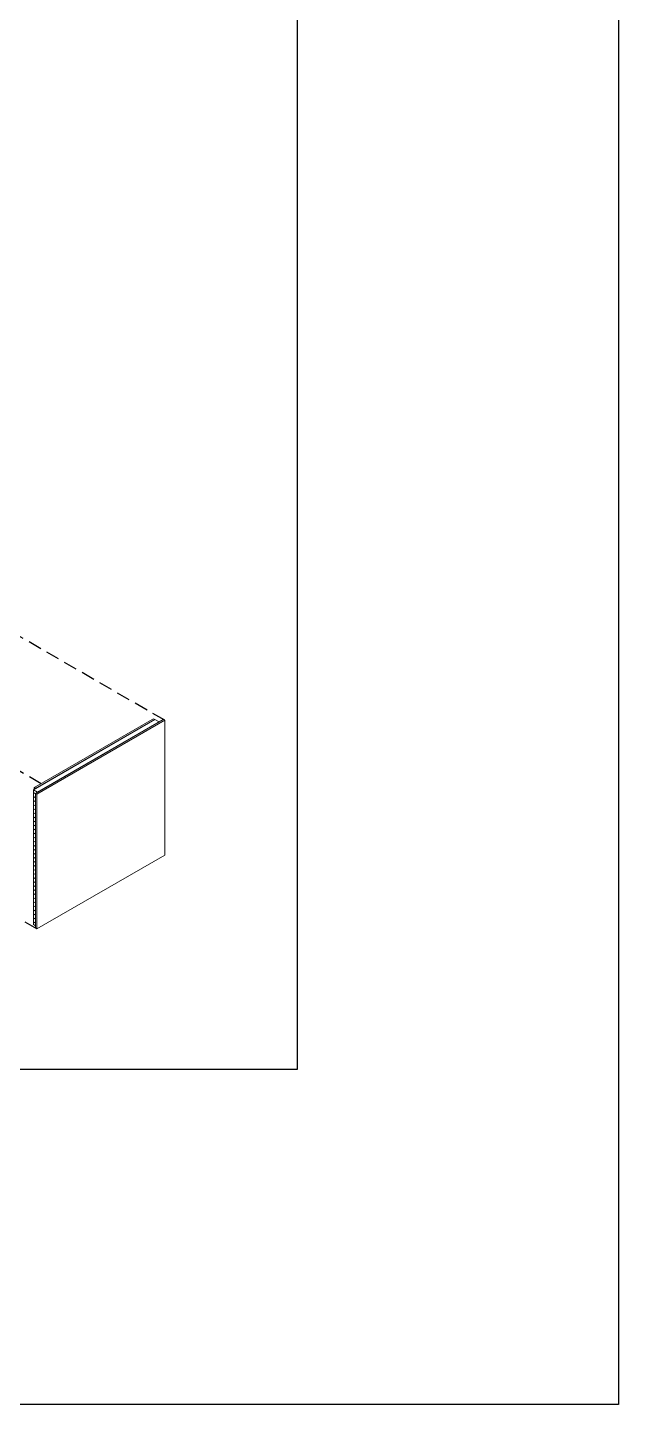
# Model space of a CAD drawing. Header units: inches. Extents: x -413 to -271, y -41 to 11.
# Drawn here: x -282.23 to -271.38, y -29.08 to -3.81 of the extents above; entities that cross this region are included whole.
import ezdxf

# ---------------------------------------------------------------- set-up
doc = ezdxf.new("R2010")
doc.units = ezdxf.units.IN
doc.header["$MEASUREMENT"] = 0
doc.linetypes.add('HIDDEN', pattern=[0.375, 0.25, -0.125])
for name, color, linetype in [('ARQ-PIS', 1, 'Continuous'), ('ELE-VT3', 30, 'Continuous'), ('PROJECÃO', 1, 'HIDDEN')]:
    doc.layers.add(name, color=color, linetype=linetype)
doc.layers.add('Padrão de superfície', color=7, linetype='Continuous', lineweight=20)
doc.layers.add('Paredes', color=7, linetype='Continuous', lineweight=20)

# ---------------------------------------------------------------- blocks, each defined once
blk = doc.blocks.new('Parede básica _ PA_Alv_Bruta_9cm - ___-2492253-ISOMÉTRICA')
at = {"layer": 'Padrão de superfície', "true_color": 0x808080}
h = blk.add_hatch(dxfattribs=at)
h.set_pattern_fill('FP_6', color=8, style=0, pattern_type=2)
h.set_pattern_definition([(330, (29667.006, 11066.83), (-0.0003, 61.2374), []), (90, (29667.006, 11066.83), (-79.55, 107.165), [61.237, -61.237])])
h.paths.add_polyline_path([(29667, 11067), (29667, 13071), (29699, 13090), (29635, 13126), (29635, 11085)])
at = {"layer": 'Paredes'}
for p, q in [((29635, 13126), (31477, 14190)), ((31541, 14153), (31477, 14190)), ((31541, 14153), (29699, 13090)), ((29635, 11085), (29635, 13126)), ((29699, 13090), (29635, 13126)), ((29667, 11067), (29635, 11085))]:
    blk.add_line(p, q, dxfattribs=at)
blk = doc.blocks.new('Parede básica _ REV_CHAPISCO _ MASSA ÚNICA _ FUNDO SELADOR _ MASSA LÁTEX 2 DEMÃOS _ PINTURA LÁTEX DUAS DEMÃOS_ - ___-2510917-ISOMÉTRICA')
at = {"layer": 'Padrão de superfície', "true_color": 0xffffff}
h = blk.add_hatch(dxfattribs=at)
h.set_pattern_fill('FP_9', style=0, pattern_type=2)
h.set_pattern_definition([(330, (31627.86, 20868.06), (215.5267, -62.21682), [20.532, -166.119, 20.532, -1161.592]), (330, (31627.86, 20868.06), (215.5267, -62.21682), [-207.183, -166.119, 20.532, -352.771, -622.17]), (330, (31627.86, 20868.06), (215.5267, -62.21682), [-746.604, 20.532, -166.119, 20.532, -414.988]), (330, (31627.86, 20868.06), (215.5267, -62.21682), [-953.787, -103.902, 20.532, -290.554]), (111.206, (31708.68, 20852.505), (-154.42617, 273.57554), [24.578, -198.859, -1415.103]), (111.206, (31708.68, 20852.505), (-154.42617, 273.57554), [-223.437, 24.578, -198.859, -1191.665]), (111.206, (31708.68, 20852.505), (-154.42617, 273.57554), [-446.875, 24.578, -422.296, -744.791]), (111.206, (31708.68, 20852.505), (-154.42617, 273.57554), [-893.749, 24.578, -198.859, -521.354]), (111.206, (31708.68, 20852.505), (-154.42617, 273.57554), [-1117.186, 24.578, -124.38, -372.395]), (111.206, (31708.68, 20852.505), (-154.42617, 273.57554), [-1266.145, 24.578, -347.817]), (234.896, (31735.62, 20961.384), (-61.10083, -211.35825), [15.46, -125.086, -890.122]), (234.896, (31735.62, 20961.384), (-61.10083, -211.35825), [-140.546, 15.46, -125.086, -749.577]), (234.896, (31735.62, 20961.384), (-61.10083, -211.35825), [-281.091, 15.46, -265.631, -468.485]), (234.896, (31735.62, 20961.384), (-61.10083, -211.35825), [-562.182, 15.46, -125.086, -327.94]), (234.896, (31735.62, 20961.384), (-61.10083, -211.35825), [-702.728, 15.46, -78.237, -234.243]), (234.896, (31735.62, 20961.384), (-61.10083, -211.35825), [-796.425, 15.46, -218.783])])
h.paths.add_polyline_path([(29646, 13133), (29667, 13145), (29646, 13157)])
at = {"layer": 'Paredes'}
for p, q in [((31477, 14190), (29667, 13145)), ((29667, 13168), (31436, 14190)), ((31436, 14190), (31457, 14202)), ((31477, 14190), (31457, 14202)), ((29646, 13157), (29667, 13168)), ((29646, 13133), (29646, 13157)), ((29646, 13157), (29667, 13145))]:
    blk.add_line(p, q, dxfattribs=at)
blk = doc.blocks.new('Parede básica _ REV_CHAPISCO _ MASSA ÚNICA _ FUNDO SELADOR _ PINTURA COM TINTA TEXTURIZADA ACRÍLICA_ UMA COR_ - ___-2511557-ISOMÉTRICA')
at = {"layer": 'Paredes'}
for p, q in [((29667, 13071), (31604, 14190)), ((31625, 14178), (31604, 14190)), ((31625, 14178), (29688, 13059)), ((31625, 12137), (31625, 14178)), ((29667, 11030), (29667, 13071)), ((29667, 13071), (29688, 13059)), ((29688, 13059), (29688, 11018)), ((29688, 11018), (31625, 12137)), ((29688, 11018), (29667, 11030))]:
    blk.add_line(p, q, dxfattribs=at)

msp = doc.modelspace()

# ---------------------------------------------------------------- linework, layer by layer
at = {"layer": 'ARQ-PIS', "color": 4, "linetype": 'ByBlock'}
msp.add_lwpolyline([(-294.7458, 0.0685), (-277.2785, 0.0685), (-277.2785, -22.9318), (-294.7458, -22.9318)], close=True, dxfattribs=at)
at = {"layer": 'ELE-VT3', "linetype": 'ByBlock'}
msp.add_lwpolyline([(-409.0768, 11.3755), (-271.3816, 11.3755), (-271.3816, -29.078), (-409.0768, -29.078)], close=True, dxfattribs=at)
at = {"layer": 'PROJECÃO'}
for p, q in [((-279.712, -16.525), (-283.138, -14.547)), ((-281.98, -17.688), (-283.138, -17.0195)), ((-282.0588, -20.3524), (-285.4849, -18.3744))]:
    msp.add_line(p, q, dxfattribs=at)

# ---------------------------------------------------------------- block references
at = {"layer": 'Paredes', "xscale": 0.001211283034581218, "yscale": 0.001211283034581218, "zscale": 0.001211283034581218}
for name in ['Parede básica _ PA_Alv_Bruta_9cm - ___-2492253-ISOMÉTRICA', 'Parede básica _ REV_CHAPISCO _ MASSA ÚNICA _ FUNDO SELADOR _ MASSA LÁTEX 2 DEMÃOS _ PINTURA LÁTEX DUAS DEMÃOS_ - ___-2510917-ISOMÉTRICA', 'Parede básica _ REV_CHAPISCO _ MASSA ÚNICA _ FUNDO SELADOR _ PINTURA COM TINTA TEXTURIZADA ACRÍLICA_ UMA COR_ - ___-2511557-ISOMÉTRICA']:
    msp.add_blockref(name, (-318.0188, -33.6986), dxfattribs=at)

doc.saveas('drawing.dxf')
